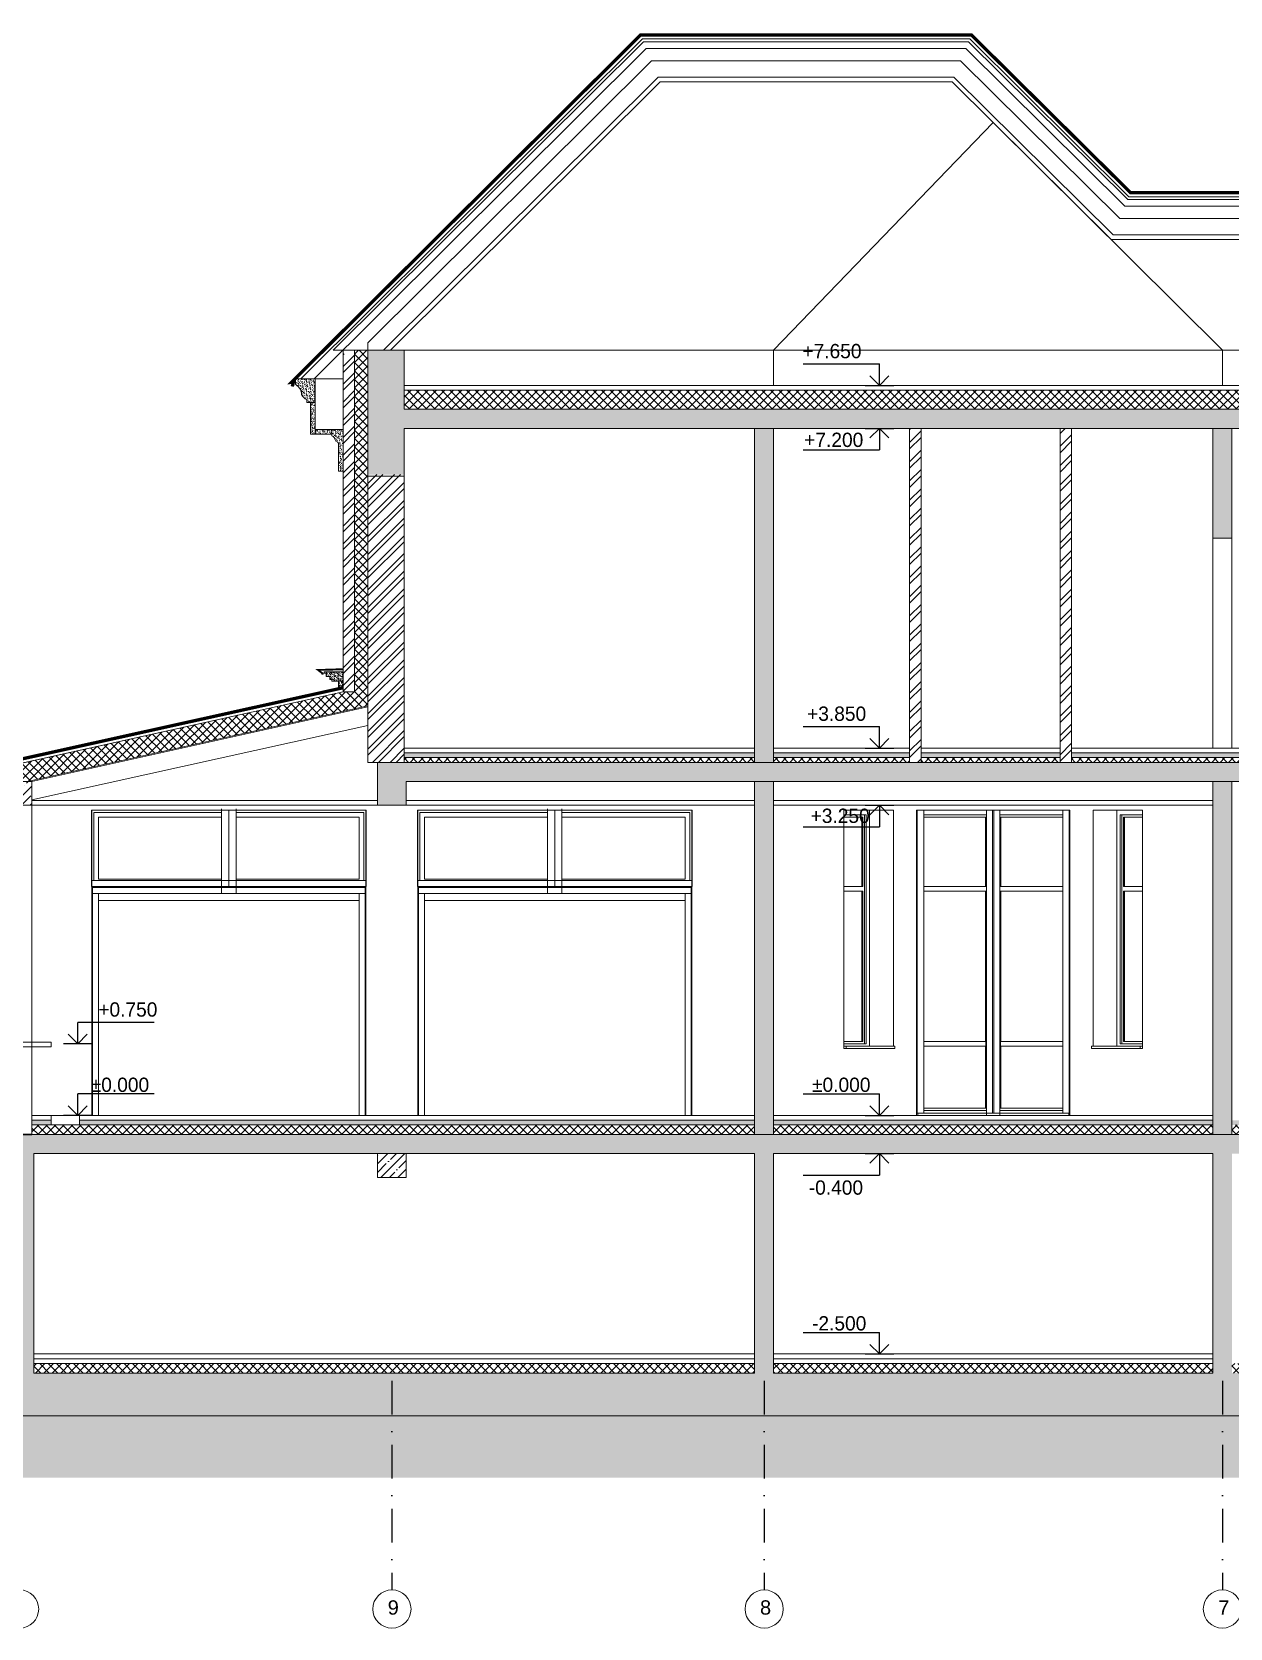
# Model space of a CAD drawing. Header units: millimetres. Extents: x 1177761 to 1329492, y 746793 to 827002.
# Drawn here: x 1285810 to 1298361, y 753127 to 769855 of the extents above; entities that cross this region are included whole.
import ezdxf

# ---------------------------------------------------------------- set-up
doc = ezdxf.new("R2010")
doc.units = ezdxf.units.MM
doc.linetypes.add('HIDDEN', pattern=[9.525, 6.35, -3.175])
doc.linetypes.add('Tengelyvonal', pattern=[670.278, 352.778, -176.389, 0, -141.111])
for name, color, linetype in [('axis', 40, 'Continuous'), ('mark', 4, 'Continuous'), ('text', 7, 'Continuous')]:
    doc.layers.add(name, color=color, linetype=linetype)
doc.layers.add('wall', color=5, linetype='Continuous', lineweight=30)
doc.styles.add('GENERATED_STYLE_1', font='')
doc.styles.add('PStudio', font='pstudio.shx')
doc.styles.get('GENERATED_STYLE_1').set_extended_font_data('Arial Кириллический')
pattern_1 = [(45, (-514109.56, 1378656.587), (-44.1941738, 44.1941738), []), (135, (-514109.56, 1378656.587), (-44.1941738, -44.1941738), [])]
pattern_2 = [(45, (-509931.05, 1337656.59), (-88.388348, 88.388348), []), (45, (-509842.66, 1337656.59), (-88.388348, 88.388348), [156.25, -31.25, 0, -31.25])]
pattern_3 = [(45, (32828.37, 1378656.59), (-89.802561, 89.802561), []), (45, (32918.18, 1378656.59), (-89.802561, 89.802561), [158.75, -31.75, 0, -31.75])]
pattern_4 = [(45, (-509931.05, 1337656.59), (-92.807765, 92.807765), []), (45, (-509869.18, 1337656.59), (-92.807765, 92.807765), [])]
pattern_5 = [(172.5, (-514109.56, 1378656.587), (-19.76890684, -21.10519776), [0, -22.8, 0, -25.5, 0, -24.375]), (142.5, (-514109.56, 1378656.587), (-48.70469595, -11.1620627), [0, -12.3, 0, -20.55, 0, -7.875]), (102.5, (-514096.514, 1378643.54), (-33.09048575, 32.9704391), [0, -7.5, 0, -27, 0, -35.25]), (92.5, (-514096.514, 1378643.54), (-41.1939428, 22.57563245), [0, -3.75, 0, -17.7, 0, -20.25])]

# ---------------------------------------------------------------- blocks, each defined once
blk = doc.blocks.new('H LEVEL4')
at = {"color": 0, "linetype": 'ByBlock'}
for p, q in [((16, 4.5), (0, 4.5)), ((0, 0), (0, 4.5)), ((3, 0), (-3, 0)), ((-2, 2), (0, 0)), ((0, 0), (2, 2))]:
    blk.add_line(p, q, dxfattribs=at)
at = {"color": 0, "linetype": 'ByBlock', "style": 'PStudio'}
blk.add_attdef('OTM', (3.4, 5.7), '', height=2, dxfattribs=at)
blk = doc.blocks.new('H LEVEL3')
at = {"color": 0, "linetype": 'ByBlock'}
for p, q in [((-16, 4.5), (0, 4.5)), ((0, 0), (0, 4.5)), ((-3, 0), (3, 0)), ((0, 0), (-2, 2)), ((2, 2), (0, 0))]:
    blk.add_line(p, q, dxfattribs=at)
at = {"color": 0, "linetype": 'ByBlock', "style": 'PStudio'}
blk.add_attdef('OTM', (-12.9, 5.7), '', height=2, dxfattribs=at)
blk = doc.blocks.new('H LEVEL2')
at = {"color": 0, "linetype": 'ByBlock'}
for p, q in [((3, 0), (-3, 0)), ((-2, -2), (0, 0)), ((0, 0), (2, -2)), ((0, 0), (0, -4.5)), ((16, -4.5), (0, -4.5))]:
    blk.add_line(p, q, dxfattribs=at)
at = {"color": 0, "linetype": 'ByBlock', "style": 'PStudio'}
blk.add_attdef('OTM', (3.4, -3.7), '', height=2, dxfattribs=at)

msp = doc.modelspace()

# ---------------------------------------------------------------- hatches: boundary and pattern name
at = {"layer": 'wall', "lineweight": 20, "ltscale": 100}
h = msp.add_hatch(dxfattribs=at)
h.set_pattern_fill('ANSI37', color=250, scale=500, style=0)
h.set_pattern_definition(pattern_1)
h.paths.add_polyline_path([(1289330, 762791), (1289330, 766520), (1289190, 766520), (1289190, 762938), (1289070, 762938), (1285290, 762100), (1285290, 762000), (1285430, 762000), (1285810, 762000), (1285810, 762011)])
h = msp.add_hatch(dxfattribs=at)
h.set_pattern_fill('ANSI37', color=250, scale=500, style=0)
h.set_pattern_definition(pattern_1)
h.paths.add_polyline_path([(1289330, 762791), (1289330, 766520), (1289190, 766520), (1289190, 762938), (1289070, 762938), (1285290, 762100), (1285290, 762000), (1285430, 762000), (1285810, 762000), (1285810, 762011)])
h = msp.add_hatch(dxfattribs=at)
h.set_pattern_fill('ANSI32', color=250, scale=350, style=0)
h.set_pattern_definition(pattern_4)
h.paths.add_polyline_path([(1289330, 765215), (1289710, 765215), (1289710, 762200), (1289330, 762200)])
h.paths.add_polyline_path([(1289070, 762938), (1289070, 766481), (1289190, 766481), (1289190, 762938)], flags=17)
h.paths.add_polyline_path([(1289070, 762938), (1289070, 766481), (1289190, 766481), (1289190, 762938)], flags=17)
h = msp.add_hatch(dxfattribs=at)
h.set_pattern_fill('ANSI32', color=250, scale=350, style=0)
h.set_pattern_definition(pattern_4)
h.paths.add_polyline_path([(1289070, 762938), (1289070, 766481), (1289190, 766481), (1289190, 762938)])
at = {"layer": 'wall', "lineweight": 20, "ltscale": 50}
h = msp.add_hatch(dxfattribs=at)
h.set_pattern_fill('ANSI35', color=250, scale=500, style=0)
h.set_pattern_definition(pattern_2)
h.paths.add_polyline_path([(1319530, 765900), (1289710, 765900), (1319530, 765900), (1319530, 766355), (1319910, 766355), (1319910, 765900), (1319910, 765215), (1319530, 765215), (1319530, 765700), (1289710, 765700), (1289710, 765215), (1289330, 765215), (1289330, 765900), (1289330, 766520), (1289710, 766520), (1289710, 765900)])
h = msp.add_hatch(dxfattribs=at)
h.set_pattern_fill('AR-SAND', color=250, scale=15, angle=135, style=0)
h.set_pattern_definition(pattern_5)
h.paths.add_polyline_path([(1288777, 766220), (1288570, 766220), (1288570, 766162, -0.106304), (1288622, 766107, -0.035959), (1288635, 766056, 0.182448), (1288689, 766001), (1288689, 765970), (1288727, 765970), (1288777, 765970)])
h.paths.add_polyline_path([(1288777, 765970), (1288727, 765970), (1288727, 765640), (1288777, 765640), (1288777, 765690)])
h.paths.add_polyline_path([(1288950, 765690), (1288777, 765690), (1288777, 765640), (1288950, 765640)])
h.paths.add_polyline_path([(1289070, 765690), (1288950, 765690), (1288950, 765640), (1288950, 765623, -0.254337), (1288978, 765600, -0.000014), (1288982, 765587, 0.235272), (1288995, 765576), (1288995, 765567, -0.412884), (1289013, 765550), (1289020, 765550), (1289020, 765473), (1289070, 765473)])
h.paths.add_polyline_path([(1289070, 765473), (1289020, 765473), (1289020, 765448), (1289070, 765448)])
h.paths.add_polyline_path([(1289070, 765448), (1289020, 765448), (1289020, 765250), (1289070, 765250)])
at = {"layer": 'wall', "lineweight": 20, "ltscale": 100}
h = msp.add_hatch(dxfattribs=at)
h.set_pattern_fill('ANSI37', color=250, scale=500, style=0)
h.set_pattern_definition(pattern_1)
h.paths.add_polyline_path([(1289710, 766100), (1319530, 766100), (1319530, 765900), (1289710, 765900)])
at = {"layer": 'wall', "lineweight": 20, "ltscale": 50}
h = msp.add_hatch(dxfattribs=at)
h.set_pattern_fill('ANSI35', color=250, scale=500, style=0)
h.set_pattern_definition(pattern_2)
h.paths.add_polyline_path([(1310781, 765700), (1310981, 765700), (1310981, 762200), (1310781, 762200)])
h.paths.add_polyline_path([(1310781, 762000), (1310981, 762000), (1310981, 761100), (1310781, 761100)])
h.paths.add_polyline_path([(1305981, 762000), (1306181, 762000), (1306181, 761100), (1305981, 761100)])
h.paths.add_polyline_path([(1298180, 765700), (1298380, 765700), (1298380, 764550), (1298180, 764550)])
h.paths.add_polyline_path([(1298180, 758300), (1298380, 758300), (1298380, 762000), (1298180, 762000)])
h.paths.add_polyline_path([(1293380, 765700), (1293580, 765700), (1293580, 762200), (1293380, 762200)])
h.paths.add_polyline_path([(1293380, 762000), (1293580, 762000), (1293580, 758300), (1293380, 758300)])
at = {"layer": 'wall', "lineweight": 20, "ltscale": 100}
h = msp.add_hatch(dxfattribs=at)
h.set_pattern_fill('ANSI32', color=250, scale=15, style=0)
h.set_pattern_definition([(45, (32828.37, 1378656.59), (-101.027881, 101.027881), []), (45, (32895.73, 1378656.59), (-101.027881, 101.027881), [])])
h.paths.add_polyline_path([(1295004, 765700), (1295124, 765700), (1295124, 762200), (1295004, 762200)])
h.paths.add_polyline_path([(1296580, 762200), (1296700, 762200), (1296700, 765700), (1296580, 765700)])
h.paths.add_polyline_path([(1303620, 765700), (1303740, 765700), (1303740, 762200), (1303620, 762200)])
h.paths.add_polyline_path([(1308396, 765700), (1308516, 765700), (1308516, 762200), (1308396, 762200)])
h.paths.add_polyline_path([(1313456, 762200), (1313336, 762200), (1313336, 765700), (1313456, 765700)])
at = {"layer": 'wall', "lineweight": 20, "ltscale": 50}
h = msp.add_hatch(dxfattribs=at)
h.set_pattern_fill('AR-SAND', color=250, scale=15, angle=135, style=0)
h.set_pattern_definition(pattern_5)
h.paths.add_polyline_path([(1289070, 763150), (1288872, 763150), (1288872, 763133), (1288892, 763133), (1288892, 763100), (1288932, 763100), (1288932, 763067), (1288952, 763067), (1288952, 763050), (1289070, 763050)])
h.paths.add_polyline_path([(1289070, 763050), (1289020, 763050), (1289020, 762978), (1289070, 762989)])
at = {"layer": 'wall', "lineweight": 20}
h = msp.add_hatch(dxfattribs=at)
h.set_pattern_fill('AR-CONC', color=250, scale=20, style=0)
h.set_pattern_definition([(50, (781736.57, 209871.36), (143.452037, -12.550427), [15, -165]), (355, (781736.57, 209871.36), (-27.750267, 150.438427), [12, -132]), (100.4514, (781748.53, 209870.31), (115.701876, 137.887908), [12.748038, -140.228422]), (46.1842, (781736.57, 209911.36), (213.44821, -33.103803), [22.5, -247.5]), (96.6356, (781754.36, 209908.6), (186.93254, 194.823574), [19.12206, -210.3426]), (351.1842, (781736.57, 209911.36), (186.93239, 194.82372), [18, -198]), (21, (781756.57, 209901.36), (119.38141, -80.523778), [15, -165]), (326, (781756.57, 209901.36), (48.663066, 145.03001), [12, -132]), (71.4514, (781766.52, 209894.65), (168.044526, 64.5061), [12.748038, -140.228422]), (37.5, (781736.574, 209871.357), (2.431971, 66.5787708), [0, -130.4, 0, -134, 0, -132.5]), (7.5, (781736.574, 209871.36), (52.6139075, 78.8823424), [0, -76.4, 0, -127.4, 0, -50.5]), (327.5, (781691.974, 209871.357), (106.7644872, -4.5109743), [0, -50, 0, -156, 0, -207]), (317.5, (781671.97, 209871.36), (116.637234, 20.020996), [0, -65, 0, -103.6, 0, -147])])
h.paths.add_polyline_path([(1316626, 762300), (1319530, 762300), (1319530, 762250), (1316626, 762250)])
h.paths.add_polyline_path([(1315206, 762300), (1316506, 762300), (1316506, 762250), (1315206, 762250)])
h.paths.add_polyline_path([(1313456, 762300), (1314956, 762300), (1314956, 762250), (1313456, 762250)])
h.paths.add_polyline_path([(1310981, 762300), (1313336, 762300), (1313336, 762250), (1310981, 762250)])
h.paths.add_polyline_path([(1308516, 762300), (1310781, 762300), (1310781, 762250), (1308516, 762250)])
h.paths.add_polyline_path([(1303740, 762300), (1308396, 762300), (1308396, 762250), (1303740, 762250)])
h.paths.add_polyline_path([(1296700, 762300), (1303620, 762300), (1303620, 762250), (1296700, 762250)])
h.paths.add_polyline_path([(1295124, 762300), (1296580, 762300), (1296580, 762250), (1295124, 762250)])
h.paths.add_polyline_path([(1293580, 762300), (1295004, 762300), (1295004, 762250), (1293580, 762250)])
h.paths.add_polyline_path([(1289710, 762300), (1293380, 762300), (1293380, 762250), (1289710, 762250)])
at = {"layer": 'wall', "lineweight": 20, "ltscale": 50}
h = msp.add_hatch(dxfattribs=at)
h.set_pattern_fill('ANSI35', color=250, scale=500, style=0)
h.set_pattern_definition(pattern_2)
h.paths.add_polyline_path([(1319910, 762200), (1319910, 762000), (1319530, 762000), (1319530, 761750), (1319151, 761750), (1319151, 762000), (1289730, 762000), (1289730, 761750), (1289430, 761750), (1289430, 762200)])
h = msp.add_hatch(dxfattribs=at)
h.set_pattern_fill('ANSI35', color=250, scale=500, style=0)
h.set_pattern_definition(pattern_2)
h.paths.add_polyline_path([(1319910, 762200), (1319910, 762000), (1319530, 762000), (1319530, 761750), (1319151, 761750), (1319151, 762000), (1289730, 762000), (1289730, 761750), (1289430, 761750), (1289430, 762200)])
at = {"layer": 'wall', "lineweight": 20, "ltscale": 100}
h = msp.add_hatch(dxfattribs=at)
h.set_pattern_fill('ANSI37', color=250, scale=500, style=0)
h.set_pattern_definition(pattern_1)
h.paths.add_polyline_path([(1316626, 762250), (1319530, 762250), (1319530, 762200), (1316626, 762200)])
h.paths.add_polyline_path([(1315206, 762250), (1316506, 762250), (1316506, 762200), (1315206, 762200)])
h.paths.add_polyline_path([(1313456, 762250), (1314956, 762250), (1314956, 762200), (1313456, 762200)])
h.paths.add_polyline_path([(1310981, 762250), (1313336, 762250), (1313336, 762200), (1310981, 762200)])
h.paths.add_polyline_path([(1308516, 762250), (1310781, 762250), (1310781, 762200), (1308516, 762200)])
h.paths.add_polyline_path([(1303740, 762250), (1308396, 762250), (1308396, 762200), (1303740, 762200)])
h.paths.add_polyline_path([(1296700, 762250), (1303620, 762250), (1303620, 762200), (1296700, 762200)])
h.paths.add_polyline_path([(1295124, 762250), (1296580, 762250), (1296580, 762200), (1295124, 762200)])
h.paths.add_polyline_path([(1293580, 762250), (1295004, 762250), (1295004, 762200), (1293580, 762200)])
h.paths.add_polyline_path([(1289710, 762250), (1293380, 762250), (1293380, 762200), (1289710, 762200)])
at = {"layer": 'wall', "lineweight": 20, "ltscale": 50}
h = msp.add_hatch(dxfattribs=at)
h.set_pattern_fill('ANSI35', color=250, scale=20, style=0)
h.set_pattern_definition(pattern_3)
h.paths.add_polyline_path([(1285430, 761750), (1285810, 761750), (1285810, 762000), (1285430, 762000)])
h = msp.add_hatch(dxfattribs=at)
h.set_pattern_fill('ANSI35', color=250, scale=20, style=0)
h.set_pattern_definition(pattern_3)
h.paths.add_polyline_path([(1285430, 761750), (1285810, 761750), (1285810, 762000), (1285430, 762000)])
at = {"layer": 'wall', "lineweight": 20}
h = msp.add_hatch(dxfattribs=at)
h.set_pattern_fill('AR-CONC', color=250, scale=10, style=0)
h.set_pattern_definition([(50, (781736.574, 209821.357), (71.7260183, -6.2752135), [7.5, -82.5]), (355, (781736.574, 209821.36), (-13.8751334, 75.2192134), [6, -66]), (100.4514, (781742.55, 209820.834), (57.850938, 68.943954), [6.374019, -70.114211]), (46.1842, (781736.57, 209841.36), (106.724105, -16.551901), [11.25, -123.75]), (96.6356, (781745.47, 209839.98), (93.46627, 97.411787), [9.561029, -105.1713]), (351.1842, (781736.57, 209841.36), (93.466195, 97.41186), [9, -99]), (21, (781746.574, 209836.357), (59.690705, -40.261889), [7.5, -82.5]), (326, (781746.574, 209836.36), (24.331533, 72.5150045), [6, -66]), (71.4514, (781751.55, 209833), (84.022263, 32.2530497), [6.374019, -70.114211]), (37.5, (781736.574, 209821.357), (1.2159855, 33.2893854), [0, -65.2, 0, -67, 0, -66.25]), (7.5, (781736.574, 209821.357), (26.3069537, 39.4411712), [0, -38.2, 0, -63.7, 0, -25.25]), (327.5, (781714.274, 209821.357), (53.3822436, -2.2554872), [0, -25, 0, -78, 0, -103.5]), (317.5, (781704.274, 209821.357), (58.318617, 10.0104982), [0, -32.5, 0, -51.8, 0, -73.5])])
h.paths.add_polyline_path([(1293380, 758450), (1286310, 758450), (1286310, 758400), (1293380, 758400)])
h.paths.add_polyline_path([(1298180, 758450), (1293580, 758450), (1293580, 758400), (1298180, 758400)])
h.paths.add_polyline_path([(1318651, 758450), (1298380, 758450), (1298380, 758400), (1318651, 758400)])
h.paths.add_polyline_path([(1319151, 758435), (1318951, 758435), (1318951, 758400), (1319151, 758400)])
h.paths.add_polyline_path([(1286010, 758450), (1285810, 758450), (1285810, 758400), (1286010, 758400)])
at = {"layer": 'wall', "lineweight": 20, "ltscale": 50}
h = msp.add_hatch(dxfattribs=at)
h.set_pattern_fill('ANSI35', color=250, scale=500, style=0)
h.set_pattern_definition([(45, (-514109.56, 1378656.59), (-88.388348, 88.388348), []), (45, (-514021.17, 1378656.59), (-88.388348, 88.388348), [156.25, -31.25, 0, -31.25])])
h.paths.add_polyline_path([(1310981, 758100), (1319131, 758100), (1319131, 755800), (1310981, 755800)], flags=17)
h.paths.add_polyline_path([(1306181, 755800), (1310781, 755800), (1310781, 758100), (1306181, 758100)], flags=16)
h.paths.add_polyline_path([(1298380, 758100), (1305981, 758100), (1305981, 755800), (1298380, 755800)], flags=17)
h.paths.add_polyline_path([(1293580, 755800), (1298180, 755800), (1298180, 758100), (1293580, 758100)], flags=16)
h.paths.add_polyline_path([(1285830, 758100), (1293380, 758100), (1293380, 755800), (1285830, 755800)], flags=17)
h.paths.add_polyline_path([(1285430, 758300), (1285430, 758100), (1285530, 758100), (1285530, 755800), (1285290, 755800), (1285290, 755350), (1319671, 755350), (1319671, 755800), (1319431, 755800), (1319431, 758100), (1319531, 758100), (1319531, 758300)])
at = {"layer": 'wall', "lineweight": 20, "ltscale": 100}
h = msp.add_hatch(dxfattribs=at)
h.set_pattern_fill('ANSI37', color=250, scale=500, style=0)
h.set_pattern_definition(pattern_1)
h.paths.add_polyline_path([(1298380, 758400), (1319151, 758400), (1319151, 758300), (1298380, 758300)])
h.paths.add_polyline_path([(1298180, 758400), (1293580, 758400), (1293580, 758300), (1298180, 758300)])
h.paths.add_polyline_path([(1293380, 758400), (1286310, 758400), (1286010, 758400), (1285810, 758400), (1285810, 758300), (1293380, 758300)])
at = {"layer": 'wall', "lineweight": 20, "ltscale": 50}
h = msp.add_hatch(dxfattribs=at)
h.set_pattern_fill('ANSI35', color=250, scale=500, style=0)
h.set_pattern_definition([(45, (-535431.96, 1333756.59), (-88.388348, 88.388348), []), (45, (-535343.57, 1333756.59), (-88.388348, 88.388348), [156.25, -31.25, 0, -31.25])])
h.paths.add_polyline_path([(1289430, 758100), (1289430, 757850), (1289730, 757850), (1289730, 758100)])
at = {"layer": 'wall', "lineweight": 20}
h = msp.add_hatch(dxfattribs=at)
h.set_pattern_fill('ANSI38', color=250, scale=500, style=0)
h.set_pattern_definition([(45, (-514109.56, 1378656.587), (-44.1941738, 44.1941738), []), (135, (-514109.56, 1378656.587), (-132.5825215, 44.1941738), [156.25, -93.75])])
h.paths.add_polyline_path([(1323401, 757872), (1321320, 757872), (1321320, 757690), (1323401, 757690)])
h.paths.add_polyline_path([(1321320, 757872), (1320781, 757872), (1320781, 757808), (1320508, 757808, -0.035127), (1320410, 757690), (1321320, 757690)])
h.paths.add_polyline_path([(1320148, 757690), (1320410, 757690, 0.035127), (1320508, 757808), (1319671, 757808), (1319671, 757357, 0.114524), (1320147, 757490)])
h.paths.add_polyline_path([(1320147, 757490, -0.114524), (1319671, 757357), (1319671, 754704), (1320142, 754704)])
h.paths.add_polyline_path([(1319671, 755350), (1319281, 755350), (1319281, 754704), (1319671, 754704)])
h.paths.add_polyline_path([(1319281, 755350), (1315081, 755350), (1315081, 754704), (1319281, 754704)])
h.paths.add_polyline_path([(1315081, 755350), (1285290, 755350), (1284735, 755350), (1284735, 754704), (1315081, 754704)])
at = {"layer": 'wall', "lineweight": 20, "ltscale": 100}
h = msp.add_hatch(dxfattribs=at)
h.set_pattern_fill('ANSI37', color=250, scale=500, style=0)
h.set_pattern_definition(pattern_1)
h.paths.add_polyline_path([(1319131, 755900), (1310981, 755900), (1310981, 755800), (1319131, 755800)])
h.paths.add_polyline_path([(1310781, 755900), (1306181, 755900), (1306181, 755800), (1310781, 755800)])
h.paths.add_polyline_path([(1305981, 755900), (1298380, 755900), (1298380, 755800), (1305981, 755800)])
h.paths.add_polyline_path([(1293380, 755900), (1285830, 755900), (1285830, 755800), (1293380, 755800)])
h.paths.add_polyline_path([(1298180, 755900), (1293580, 755900), (1293580, 755800), (1298180, 755800)])

# ---------------------------------------------------------------- linework, layer by layer
at = {"layer": 'axis', "linetype": 'Tengelyvonal'}
for p, q in [((1289581, 755717), (1289581, 753527)), ((1289581, 755717), (1289581, 753527)), ((1293481, 755717), (1293481, 753527)), ((1293481, 755717), (1293481, 753527)), ((1298281, 755717), (1298281, 753527)), ((1298281, 755717), (1298281, 753527))]:
    msp.add_line(p, q, dxfattribs=at)
at = {"layer": 'axis', "color": 3, "linetype": 'Continuous', "lineweight": 15}
for centre in [(1285681, 753327), (1285681, 753327), (1289581, 753327), (1289581, 753327), (1293481, 753327), (1293481, 753327), (1298281, 753327), (1298281, 753327)]:
    msp.add_circle(centre, 200, dxfattribs=at)
at = {"layer": 'wall', "color": 250, "lineweight": 20, "ltscale": 50}
for p, q in [((1293580, 766520), (1293580, 766150)), ((1298283, 766520), (1298283, 766150)), ((1289070, 762938), (1284595, 761946)), ((1289070, 762938), (1284595, 761946)), ((1285810, 761800), (1289430, 761800)), ((1285810, 761800), (1289430, 761800)), ((1289730, 761800), (1293380, 761800)), ((1289730, 761800), (1293380, 761800)), ((1285810, 761750), (1293380, 761750)), ((1285810, 761750), (1293380, 761750)), ((1286433, 760900), (1286433, 761700)), ((1286433, 761700), (1287873, 761700)), ((1287797, 761675), (1286458, 761675)), ((1286458, 761675), (1286458, 760962)), ((1286508, 760975), (1286508, 761625)), ((1286508, 761625), (1287797, 761625)), ((1287797, 761713), (1287797, 760825)), ((1287872, 760900), (1287872, 761700)), ((1287873, 761700), (1289313, 761700)), ((1287873, 761700), (1287873, 760900)), ((1287948, 760825), (1287948, 761713)), ((1289288, 761675), (1287948, 761675)), ((1287948, 761625), (1289238, 761625)), ((1289238, 761625), (1289238, 760975)), ((1289288, 760962), (1289288, 761675)), ((1289313, 761700), (1289313, 760900)), ((1289848, 760900), (1289848, 761700)), ((1289848, 761700), (1291287, 761700)), ((1291211, 761675), (1289873, 761675)), ((1289873, 761675), (1289873, 760962)), ((1289923, 760975), (1289923, 761625)), ((1289923, 761625), (1291211, 761625)), ((1291211, 761713), (1291211, 760825)), ((1291286, 760900), (1291286, 761700)), ((1291287, 761700), (1292727, 761700)), ((1291287, 761700), (1291287, 760900)), ((1291362, 760825), (1291362, 761713)), ((1292702, 761675), (1291362, 761675)), ((1291362, 761625), (1292652, 761625)), ((1292652, 761625), (1292652, 760975)), ((1292702, 760962), (1292702, 761675)), ((1292727, 761700), (1292727, 760900)), ((1294337, 761700), (1294316, 761700)), ((1294316, 759200), (1294316, 761700)), ((1294316, 761650), (1294549, 761650)), ((1294514, 761625), (1294316, 761625)), ((1294416, 761700), (1294337, 761700)), ((1294503, 761700), (1294416, 761700)), ((1294596, 761700), (1294503, 761700)), ((1294503, 761625), (1294503, 760900)), ((1294514, 760900), (1294514, 761625)), ((1294531, 759250), (1294531, 761650)), ((1294549, 761650), (1294549, 759250)), ((1294584, 759225), (1294584, 761700)), ((1294696, 761700), (1294596, 761700)), ((1294802, 761700), (1294696, 761700)), ((1294802, 761700), (1294834, 761700)), ((1294834, 761700), (1294834, 759225)), ((1295076, 758525), (1295076, 761700)), ((1295084, 761700), (1295076, 761700)), ((1295084, 761700), (1295156, 761700)), ((1295084, 758525), (1295084, 761700)), ((1295156, 761700), (1295152, 761700)), ((1295152, 761700), (1295152, 758525)), ((1295152, 761650), (1295810, 761650)), ((1295801, 761625), (1295152, 761625)), ((1295279, 761700), (1295156, 761700)), ((1295156, 761700), (1295279, 761700)), ((1295404, 761700), (1295279, 761700)), ((1295279, 761700), (1295404, 761700)), ((1295555, 761700), (1295404, 761700)), ((1295404, 761700), (1295555, 761700)), ((1295684, 761700), (1295555, 761700)), ((1295555, 761700), (1295684, 761700)), ((1295814, 761700), (1295684, 761700)), ((1295684, 761700), (1295811, 761700)), ((1295798, 761625), (1295798, 760900)), ((1295801, 760900), (1295801, 761625)), ((1295810, 758525), (1295810, 761700)), ((1295811, 761700), (1295814, 761700)), ((1295811, 758525), (1295811, 761700)), ((1295874, 761700), (1295814, 761700)), ((1295814, 761700), (1295945, 761700)), ((1295874, 758525), (1295874, 761700)), ((1295874, 761700), (1295875, 761700)), ((1295945, 761700), (1295885, 761700)), ((1295885, 761700), (1295885, 758525)), ((1296076, 761700), (1295945, 761700)), ((1295945, 761700), (1296076, 761700)), ((1295945, 761696), (1295945, 761696)), ((1295949, 761700), (1295949, 758525)), ((1295949, 761700), (1295949, 758525)), ((1295949, 761650), (1296608, 761650)), ((1296608, 761625), (1295958, 761625)), ((1295958, 761625), (1295958, 760900)), ((1295961, 760900), (1295961, 761625)), ((1296205, 761700), (1296076, 761700)), ((1296076, 761700), (1296205, 761700)), ((1296355, 761700), (1296205, 761700)), ((1296205, 761700), (1296355, 761700)), ((1296481, 761700), (1296355, 761700)), ((1296355, 761700), (1296481, 761700)), ((1296603, 761700), (1296481, 761700)), ((1296481, 761700), (1296603, 761700)), ((1296608, 761700), (1296603, 761700)), ((1296603, 761700), (1296675, 761700)), ((1296608, 758525), (1296608, 761700)), ((1296675, 761700), (1296675, 758525)), ((1296675, 761700), (1296683, 761700)), ((1296683, 761700), (1296683, 758525)), ((1296926, 759225), (1296926, 761700)), ((1296926, 761700), (1296958, 761700)), ((1296958, 761700), (1297064, 761700)), ((1297064, 761700), (1297163, 761700)), ((1297163, 761700), (1297257, 761700)), ((1297175, 761700), (1297175, 759225)), ((1297210, 761650), (1297443, 761650)), ((1297210, 759250), (1297210, 761650)), ((1297228, 759250), (1297228, 761650)), ((1297443, 761625), (1297246, 761625)), ((1297246, 761625), (1297246, 760900)), ((1297256, 760900), (1297256, 761625)), ((1297257, 761700), (1297343, 761700)), ((1297343, 761700), (1297422, 761700)), ((1297422, 761700), (1297443, 761700)), ((1297443, 761700), (1297443, 759200)), ((1289313, 760962), (1286433, 760962)), ((1287797, 760975), (1286508, 760975)), ((1289238, 760975), (1287948, 760975)), ((1292727, 760962), (1289848, 760962)), ((1291211, 760975), (1289923, 760975)), ((1292652, 760975), (1291362, 760975)), ((1287873, 760900), (1286433, 760900)), ((1286438, 760825), (1287948, 760825)), ((1286445, 758500), (1286445, 760887)), ((1286445, 760887), (1289300, 760887)), ((1286507, 758500), (1286507, 760825)), ((1289313, 760900), (1287873, 760900)), ((1287948, 760825), (1289308, 760825)), ((1289238, 760825), (1289238, 758500)), ((1289300, 760887), (1289300, 758500)), ((1291287, 760900), (1289848, 760900)), ((1289852, 760825), (1291362, 760825)), ((1289860, 758500), (1289860, 760887)), ((1289860, 760887), (1292715, 760887)), ((1289922, 758500), (1289922, 760825)), ((1292727, 760900), (1291287, 760900)), ((1291362, 760825), (1292722, 760825)), ((1292653, 760825), (1292653, 758500)), ((1292715, 760887), (1292715, 758500)), ((1294316, 760900), (1294514, 760900)), ((1294514, 760850), (1294316, 760850)), ((1294503, 760850), (1294503, 759275)), ((1294514, 759275), (1294514, 760850)), ((1295152, 760900), (1295801, 760900)), ((1295801, 760850), (1295152, 760850)), ((1295798, 760850), (1295798, 759275)), ((1295801, 758575), (1295801, 760850)), ((1295958, 760900), (1296608, 760900)), ((1296608, 760850), (1295958, 760850)), ((1295958, 760850), (1295958, 758575)), ((1295961, 759275), (1295961, 760850)), ((1297246, 760900), (1297443, 760900)), ((1297443, 760850), (1297246, 760850)), ((1297246, 760850), (1297246, 759275)), ((1297256, 759275), (1297256, 760850)), ((1286507, 760753), (1289238, 760753)), ((1289922, 760753), (1292653, 760753)), ((1294316, 759275), (1294514, 759275)), ((1295152, 759275), (1295801, 759275)), ((1296608, 759275), (1295958, 759275)), ((1297246, 759275), (1297443, 759275)), ((1294549, 759250), (1294316, 759250)), ((1294316, 759225), (1294341, 759225)), ((1294316, 759200), (1294341, 759200)), ((1294341, 759225), (1294362, 759225)), ((1294341, 759200), (1294341, 759225)), ((1294341, 759200), (1294362, 759200)), ((1294362, 759225), (1294440, 759225)), ((1294362, 759200), (1294440, 759200)), ((1294440, 759225), (1294525, 759225)), ((1294440, 759200), (1294525, 759200)), ((1294525, 759225), (1294617, 759225)), ((1294525, 759200), (1294617, 759200)), ((1294617, 759225), (1294715, 759225)), ((1294617, 759200), (1294715, 759200)), ((1294715, 759225), (1294819, 759225)), ((1294715, 759200), (1294819, 759200)), ((1294819, 759225), (1294850, 759225)), ((1294819, 759200), (1294850, 759200)), ((1294850, 759200), (1294850, 759225)), ((1295152, 759225), (1295801, 759225)), ((1295798, 759225), (1295798, 758575)), ((1296608, 759225), (1295958, 759225)), ((1295961, 758575), (1295961, 759225)), ((1296909, 759225), (1296941, 759225)), ((1296909, 759200), (1296909, 759225)), ((1296909, 759200), (1296941, 759200)), ((1296941, 759225), (1297045, 759225)), ((1296941, 759200), (1297045, 759200)), ((1297045, 759225), (1297143, 759225)), ((1297045, 759200), (1297143, 759200)), ((1297143, 759225), (1297235, 759225)), ((1297143, 759200), (1297235, 759200)), ((1297443, 759250), (1297210, 759250)), ((1297235, 759225), (1297320, 759225)), ((1297235, 759200), (1297320, 759200)), ((1297320, 759225), (1297398, 759225)), ((1297320, 759200), (1297398, 759200)), ((1297398, 759225), (1297418, 759225)), ((1297398, 759200), (1297418, 759200)), ((1297418, 759225), (1297443, 759225)), ((1297418, 759200), (1297418, 759225)), ((1297418, 759200), (1297443, 759200)), ((1295076, 758500), (1295076, 758525)), ((1295084, 758525), (1295076, 758525)), ((1295084, 758525), (1295089, 758525)), ((1295089, 758525), (1295160, 758525)), ((1295089, 758500), (1295089, 758525)), ((1295152, 758575), (1295801, 758575)), ((1295810, 758550), (1295152, 758550)), ((1295160, 758525), (1295282, 758525)), ((1295282, 758525), (1295407, 758525)), ((1295407, 758525), (1295557, 758525)), ((1295557, 758525), (1295685, 758525)), ((1295685, 758525), (1295811, 758525)), ((1295811, 758525), (1295815, 758525)), ((1295811, 758500), (1295811, 758525)), ((1295815, 758525), (1295945, 758525)), ((1295945, 758525), (1296074, 758525)), ((1295948, 758500), (1295948, 758525)), ((1296608, 758550), (1295949, 758550)), ((1295958, 758575), (1296608, 758575)), ((1296074, 758525), (1296203, 758525)), ((1296203, 758525), (1296353, 758525)), ((1296353, 758525), (1296477, 758525)), ((1296477, 758525), (1296599, 758525)), ((1296599, 758525), (1296671, 758525)), ((1296671, 758525), (1296675, 758525)), ((1296671, 758500), (1296671, 758525)), ((1296683, 758525), (1296675, 758525)), ((1296683, 758500), (1296683, 758525))]:
    msp.add_line(p, q, dxfattribs=at)
at = {"layer": 'wall', "color": 250, "lineweight": 20, "ltscale": 50, "const_width": 20}
for points in [[(1320306, 766155), (1320306, 766190), (1320338, 766188), (1320298, 766228), (1318316, 768152), (1314128, 768152), (1312477, 769832), (1308706, 769832), (1307039, 768178), (1305376, 768178), (1304131, 769838), (1302886, 768178), (1301477, 768178), (1300232, 769838), (1298988, 768178), (1297322, 768178), (1295654, 769831), (1292184, 769831), (1288508, 766173), (1288540, 766177), (1288530, 766141)], [(1320306, 766155), (1320306, 766190), (1320338, 766188), (1320298, 766228), (1318316, 768152), (1314128, 768152), (1312477, 769832), (1308706, 769832), (1307039, 768178), (1305376, 768178), (1304131, 769838), (1302886, 768178), (1301477, 768178), (1300232, 769838), (1298988, 768178), (1297322, 768178), (1295654, 769831), (1292184, 769831), (1288508, 766173), (1288540, 766177), (1288530, 766141)], [(1289070, 763176), (1288882, 763170), (1288805, 763170), (1288855, 763131), (1288852, 763119)], [(1289070, 763176), (1288882, 763170), (1288805, 763170), (1288855, 763131), (1288852, 763119)], [(1289070, 762989), (1284436, 761962), (1284393, 761952), (1284420, 761938), (1284420, 761921)]]:
    msp.add_lwpolyline(points, dxfattribs=at)
at = {"layer": 'wall', "color": 250, "linetype": 'HIDDEN', "lineweight": 20, "ltscale": 15, "const_width": 30}
for points in [[(1288540, 766139), (1288553, 766189), (1288536, 766186), (1292188, 769821), (1295650, 769821), (1297317, 768168), (1298993, 768168), (1300232, 769821), (1301472, 768168), (1302891, 768168), (1304131, 769821), (1305371, 768168), (1307043, 768168), (1308710, 769822), (1312473, 769822), (1314123, 768142), (1318312, 768142), (1320291, 766221), (1320313, 766200), (1320295, 766201), (1320295, 766201)], [(1284430, 761921), (1284430, 761944), (1284421, 761949), (1284438, 761952), (1289072, 762980)]]:
    msp.add_lwpolyline(points, dxfattribs=at)
at = {"layer": 'wall', "color": 250, "lineweight": 20, "ltscale": 50}
for points in [[(1298993, 768168), (1297317, 768168), (1295650, 769821), (1292188, 769821), (1288570, 766220), (1289070, 766220), (1289070, 766220), (1289070, 766220), (1289070, 766220), (1289070, 766220), (1289070, 766220), (1289070, 762989)], [(1288626, 766220), (1292205, 769781), (1295634, 769781), (1297301, 768128), (1299013, 768128), (1300232, 769755), (1301452, 768128), (1302911, 768128), (1304131, 769755), (1305351, 768128), (1307059, 768128), (1308727, 769782), (1312456, 769782), (1314107, 768102), (1318296, 768102), (1320235, 766220)], [(1288626, 766220), (1292205, 769781), (1295634, 769781), (1297301, 768128), (1299013, 768128), (1300232, 769755), (1301452, 768128), (1302911, 768128), (1304131, 769755), (1305351, 768128), (1307059, 768128), (1308727, 769782), (1312456, 769782), (1314107, 768102), (1318296, 768102), (1320235, 766220)], [(1320091, 766220), (1318256, 768002), (1314065, 768002), (1312414, 769682), (1308768, 769682), (1307101, 768028), (1305301, 768028), (1304131, 769588), (1302961, 768028), (1301402, 768028), (1300232, 769588), (1299063, 768028), (1297260, 768028), (1295593, 769681), (1292246, 769681), (1288768, 766220)], [(1320091, 766220), (1318256, 768002), (1314065, 768002), (1312414, 769682), (1308768, 769682), (1307101, 768028), (1305301, 768028), (1304131, 769588), (1302961, 768028), (1301402, 768028), (1300232, 769588), (1299063, 768028), (1297260, 768028), (1295593, 769681), (1292246, 769681), (1288768, 766220)], [(1299128, 767898), (1297206, 767898), (1295539, 769551), (1292300, 769551), (1289330, 766596), (1289330, 766520), (1288966, 766520), (1292217, 769751), (1295621, 769751), (1297289, 768098), (1299028, 768098)], [(1289494, 766520), (1292370, 769381), (1295469, 769381), (1297136, 767728), (1299213, 767728), (1300232, 769088), (1301252, 767728), (1303111, 767728), (1304131, 769088), (1305151, 767728), (1307224, 767728), (1308891, 769382), (1312288, 769382), (1313939, 767702), (1318134, 767702), (1319530, 766347)], [(1289494, 766520), (1292370, 769381), (1295469, 769381), (1297136, 767728), (1299213, 767728), (1300232, 769088), (1301252, 767728), (1303111, 767728), (1304131, 769088), (1305151, 767728), (1307224, 767728), (1308891, 769382), (1312288, 769382), (1313939, 767702), (1318134, 767702), (1319530, 766347)], [(1319530, 766278), (1318114, 767652), (1313918, 767652), (1312267, 769332), (1308912, 769332), (1307245, 767678), (1305126, 767678), (1304131, 769005), (1303136, 767678), (1301227, 767678), (1300232, 769005), (1299238, 767678), (1297116, 767678), (1295449, 769331), (1292391, 769331), (1289565, 766520)], [(1319530, 766278), (1318114, 767652), (1313918, 767652), (1312267, 769332), (1308912, 769332), (1307245, 767678), (1305126, 767678), (1304131, 769005), (1303136, 767678), (1301227, 767678), (1300232, 769005), (1299238, 767678), (1297116, 767678), (1295449, 769331), (1292391, 769331), (1289565, 766520)], [(1293580, 766520), (1295880, 768904), (1298283, 766520)], [(1289190, 762938), (1289190, 766520), (1289330, 766520), (1289330, 762842)], [(1289190, 762938), (1289190, 766520), (1289330, 766520), (1289330, 762842)], [(1289330, 765900), (1289330, 766520), (1289710, 766520), (1289710, 765900)], [(1319530, 766278), (1317759, 766278), (1317759, 766520), (1289710, 766520)], [(1288727, 765970), (1288777, 765970), (1288777, 766220)], [(1288727, 765970), (1288777, 765970), (1288777, 766220)], [(1319910, 765900), (1319910, 765200), (1319530, 765200), (1319530, 765700), (1289710, 765700), (1289710, 765200), (1289330, 765200), (1289330, 765700), (1289330, 765900)], [(1288777, 765690), (1288777, 765640)], [(1288777, 765690), (1289070, 765690)], [(1288777, 765690), (1288777, 765640)], [(1288777, 765690), (1289070, 765690)], [(1289070, 762989), (1284495, 761975), (1284595, 761975), (1284595, 761801), (1285170, 761801), (1285170, 759268), (1285170, 759268), (1285170, 759268), (1285170, 759268), (1285170, 759268), (1285170, 759268)], [(1289330, 762781), (1285810, 762000)], [(1289330, 762781), (1285810, 762000)], [(1293577, 761800), (1298180, 761800)], [(1298180, 761750), (1293577, 761750)]]:
    msp.add_lwpolyline(points, dxfattribs=at)
for points in [[(1289330, 762791), (1289330, 766520), (1289190, 766520), (1289190, 762938), (1289070, 762938), (1285290, 762100), (1285290, 762000), (1285430, 762000), (1285810, 762000), (1285810, 762011)], [(1289330, 762791), (1289330, 766520), (1289190, 766520), (1289190, 762938), (1289070, 762938), (1285290, 762100), (1285290, 762000), (1285430, 762000), (1285810, 762000), (1285810, 762011)], [(1289070, 762938), (1289070, 766520), (1289190, 766520), (1289190, 762938)], [(1289070, 762938), (1289070, 766520), (1289190, 766520), (1289190, 762938)], [(1319530, 765900), (1289710, 765900), (1319530, 765900), (1319530, 766355), (1319910, 766355), (1319910, 765900), (1319910, 765200), (1319530, 765200), (1319530, 765700), (1289710, 765700), (1289710, 765200), (1289330, 765200), (1289330, 765900), (1289330, 765900), (1289330, 766520), (1289710, 766520), (1289710, 765900)], [(1289710, 766150), (1319530, 766150), (1319530, 765900), (1289710, 765900)], [(1289710, 766150), (1319530, 766150), (1319530, 765900), (1289710, 765900)], [(1288777, 765970), (1288727, 765970), (1288727, 765640), (1288777, 765640)], [(1288777, 765970), (1288727, 765970), (1288727, 765640), (1288777, 765640)], [(1289710, 766100), (1319530, 766100), (1319530, 765900), (1289710, 765900)], [(1289710, 766100), (1319530, 766100), (1319530, 765900), (1289710, 765900)], [(1288950, 765640), (1288777, 765640), (1288777, 765690), (1288950, 765690)], [(1288950, 765640), (1288777, 765640), (1288777, 765690), (1288950, 765690)], [(1293380, 765700), (1293580, 765700), (1293580, 762200), (1293380, 762200)], [(1295004, 765700), (1295124, 765700), (1295124, 762200), (1295004, 762200)], [(1296580, 762200), (1296700, 762200), (1296700, 765700), (1296580, 765700)], [(1298180, 765700), (1298380, 765700), (1298380, 764550), (1298180, 764550)], [(1289330, 765200), (1289710, 765200), (1289710, 762200), (1289330, 762200)], [(1289330, 765200), (1289710, 765200), (1289710, 762200), (1289330, 762200)], [(1298180, 764550), (1298380, 764550), (1298380, 762350), (1298180, 762350)], [(1289070, 763150), (1289070, 763050), (1288952, 763050), (1288952, 763067), (1288932, 763067), (1288932, 763100), (1288892, 763100), (1288892, 763133), (1288872, 763133), (1288872, 763150), (1289070, 763150)], [(1289070, 763050), (1289020, 763050), (1289020, 762978), (1289070, 762989)], [(1289330, 762586), (1289330, 762791), (1285810, 762011), (1285810, 762000), (1285810, 761806)], [(1289330, 762586), (1289330, 762791), (1285810, 762011), (1285810, 762000), (1285810, 761806)], [(1293380, 762350), (1289710, 762350), (1289710, 762300), (1293380, 762300)], [(1293380, 762300), (1289710, 762300), (1289710, 762200), (1293380, 762200)], [(1295004, 762350), (1293580, 762350), (1293580, 762300), (1295004, 762300)], [(1295004, 762300), (1293580, 762300), (1293580, 762200), (1295004, 762200)], [(1296580, 762350), (1295124, 762350), (1295124, 762300), (1296580, 762300)], [(1296580, 762300), (1295124, 762300), (1295124, 762200), (1296580, 762200)], [(1303620, 762350), (1296700, 762350), (1296700, 762300), (1303620, 762300)], [(1303620, 762300), (1296700, 762300), (1296700, 762200), (1303620, 762200)], [(1319910, 762200), (1319910, 762000), (1319530, 762000), (1319530, 761750), (1319151, 761750), (1319151, 762000), (1289730, 762000), (1289730, 761750), (1289430, 761750), (1289430, 762200), (1319910, 762200)], [(1319910, 762200), (1319910, 762000), (1319530, 762000), (1319530, 761750), (1319151, 761750), (1319151, 762000), (1289730, 762000), (1289730, 761750), (1289430, 761750), (1289430, 762200), (1319910, 762200)], [(1289710, 762250), (1293380, 762250), (1293380, 762200), (1289710, 762200)], [(1293580, 762250), (1295004, 762250), (1295004, 762200), (1293580, 762200)], [(1295124, 762250), (1296580, 762250), (1296580, 762200), (1295124, 762200)], [(1296700, 762250), (1303620, 762250), (1303620, 762200), (1296700, 762200)], [(1285430, 761750), (1285810, 761750), (1285810, 762000), (1285430, 762000)], [(1285430, 761750), (1285810, 761750), (1285810, 762000), (1285430, 762000)], [(1293380, 762000), (1293580, 762000), (1293580, 758300), (1293380, 758300)], [(1298180, 758300), (1298380, 758300), (1298380, 762000), (1298180, 762000)], [(1285810, 761750), (1285430, 761750), (1285430, 759218), (1285810, 759218)], [(1285810, 761750), (1285430, 761750), (1285430, 759218), (1285810, 759218)], [(1289308, 761700), (1286438, 761700), (1286438, 758500), (1289308, 758500)], [(1289308, 761700), (1286438, 761700), (1286438, 758500), (1289308, 758500)], [(1292722, 761700), (1289852, 761700), (1289852, 758500), (1292722, 758500)], [(1292722, 761700), (1289852, 761700), (1289852, 758500), (1292722, 758500)], [(1285430, 759268), (1286010, 759268), (1286010, 759218), (1285430, 759218)], [(1285430, 759268), (1286010, 759268), (1286010, 759218), (1285430, 759218)], [(1285810, 759218), (1285430, 759218), (1285430, 758300), (1285810, 758300)], [(1285810, 759218), (1285430, 759218), (1285430, 758300), (1285810, 758300)], [(1285810, 758450), (1286010, 758450), (1286010, 758500), (1285810, 758500)], [(1285810, 758450), (1286010, 758450), (1286010, 758500), (1285810, 758500)], [(1286010, 758450), (1285810, 758450), (1285810, 758400), (1286010, 758400)], [(1286010, 758450), (1285810, 758450), (1285810, 758400), (1286010, 758400)], [(1286010, 758500), (1286310, 758500), (1286310, 758400), (1286010, 758400)], [(1286010, 758500), (1286310, 758500), (1286310, 758400), (1286010, 758400)], [(1293380, 758500), (1286310, 758500), (1286310, 758450), (1293380, 758450)], [(1293380, 758450), (1286310, 758450), (1286310, 758400), (1293380, 758400)], [(1298180, 758500), (1293580, 758500), (1293580, 758450), (1298180, 758450)], [(1298180, 758450), (1293580, 758450), (1293580, 758400), (1298180, 758400)], [(1285430, 758300), (1285430, 758100), (1285530, 758100), (1285530, 755800), (1285290, 755800), (1285290, 755350), (1319671, 755350), (1319671, 755800), (1319431, 755800), (1319431, 758100), (1319531, 758100), (1319531, 758300)], [(1293380, 758400), (1286310, 758400), (1286010, 758400), (1285810, 758400), (1285810, 758300), (1293380, 758300)], [(1298180, 758400), (1293580, 758400), (1293580, 758300), (1298180, 758300)], [(1285830, 758100), (1293380, 758100), (1293380, 755800), (1285830, 755800)], [(1289730, 757850), (1289430, 757850), (1289430, 758100), (1289730, 758100)], [(1293580, 755800), (1298180, 755800), (1298180, 758100), (1293580, 758100)], [(1293380, 756000), (1285830, 756000), (1285830, 755950), (1293380, 755950)], [(1293380, 755950), (1285830, 755950), (1285830, 755900), (1293380, 755900)], [(1298180, 756000), (1293580, 756000), (1293580, 755950), (1298180, 755950)], [(1298180, 755950), (1293580, 755950), (1293580, 755900), (1298180, 755900)], [(1293380, 755900), (1285830, 755900), (1285830, 755800), (1293380, 755800)], [(1298180, 755900), (1293580, 755900), (1293580, 755800), (1298180, 755800)]]:
    msp.add_lwpolyline(points, close=True, dxfattribs=at)
for points in [[(1288780, 766220), (1288570, 766220), (1288570, 766162, -0.106304), (1288622, 766107, -0.035959), (1288635, 766056, 0.182448), (1288689, 766001), (1288689, 765970), (1288727, 765970), (1288727, 765640), (1288950, 765640), (1288950, 765623, -0.254337), (1288978, 765600, -0.000014), (1288982, 765587, 0.235272), (1288995, 765576), (1288995, 765567, -0.412884), (1289013, 765550), (1289020, 765550), (1289020, 765250), (1289070, 765250), (1289070, 765690)], [(1288570, 766220), (1288570, 766162, -0.106304), (1288622, 766107, -0.035959), (1288635, 766056, 0.182448), (1288689, 766001), (1288689, 765970), (1288727, 765970), (1288727, 765640), (1288950, 765640), (1288950, 765623, -0.254337), (1288978, 765600, -0.000014), (1288982, 765587, 0.235272), (1288995, 765576), (1288995, 765567, -0.412884), (1289013, 765550), (1289020, 765550), (1289020, 765250), (1289070, 765250), (1289070, 766220)], [(1288780, 766220), (1288570, 766220), (1288570, 766162, -0.106304), (1288622, 766107, -0.035959), (1288635, 766056, 0.182448), (1288689, 766001), (1288689, 765970), (1288727, 765970), (1288727, 765640), (1288950, 765640), (1288950, 765623, -0.254337), (1288978, 765600, -0.000014), (1288982, 765587, 0.235272), (1288995, 765576), (1288995, 765567, -0.412884), (1289013, 765550), (1289020, 765550), (1289020, 765250), (1289070, 765250), (1289070, 765690)], [(1288570, 766220), (1288570, 766162, -0.106304), (1288622, 766107, -0.035959), (1288635, 766056, 0.182448), (1288689, 766001), (1288689, 765970), (1288727, 765970), (1288727, 765640), (1288950, 765640), (1288950, 765623, -0.254337), (1288978, 765600, -0.000014), (1288982, 765587, 0.235272), (1288995, 765576), (1288995, 765567, -0.412884), (1289013, 765550), (1289020, 765550), (1289020, 765250), (1289070, 765250), (1289070, 766220)]]:
    msp.add_lwpolyline(points, format="xyb", dxfattribs=at)
at = {"layer": 'wall', "color": 250, "linetype": 'HIDDEN', "lineweight": 20, "ltscale": 25, "const_width": 20}
msp.add_lwpolyline([(1285810, 758300), (1285430, 758300), (1285430, 758300), (1285430, 758300), (1285430, 758300), (1285430, 758300), (1285430, 758300), (1285430, 758300)], dxfattribs=at)
msp.add_lwpolyline([(1285810, 758300), (1285430, 758300), (1285430, 758300), (1285430, 758300), (1285430, 758300), (1285430, 758300), (1285430, 758300), (1285430, 758300)], dxfattribs=at)
at = {"layer": 'wall', "color": 250, "linetype": 'Continuous', "lineweight": 20, "ltscale": 20}
msp.add_lwpolyline([(1285530, 755800), (1285290, 755800), (1285290, 755350), (1319671, 755350), (1319671, 755800), (1319431, 755800)], dxfattribs=at)

# ---------------------------------------------------------------- block references
at = {"layer": 'mark', "lineweight": 15, "ltscale": 50}
ref = msp.add_blockref('H LEVEL4', (1294688, 766150), dxfattribs=dict(at, xscale=-50, yscale=50, zscale=50))
ref.add_attrib('OTM', '+7.650', (1293881, 766435), dxfattribs={"layer": '0', "color": 0, "linetype": 'ByBlock', "height": 150, "style": 'PStudio'})
ref = msp.add_blockref('H LEVEL4', (1294688, 765700), dxfattribs=dict(at, xscale=50, yscale=50, zscale=50, rotation=180))
ref.add_attrib('OTM', '+7.200', (1293900, 765505), dxfattribs={"layer": '0', "color": 0, "linetype": 'ByBlock', "height": 150, "style": 'PStudio'})
ref = msp.add_blockref('H LEVEL4', (1294688, 762350), dxfattribs=dict(at, xscale=-50, yscale=50, zscale=50))
ref.add_attrib('OTM', '+3.850', (1293930, 762635), dxfattribs={"layer": '0', "color": 0, "linetype": 'ByBlock', "height": 150, "style": 'PStudio'})
ref = msp.add_blockref('H LEVEL2', (1294688, 761750), dxfattribs=dict(at, xscale=-50, yscale=50, zscale=50))
ref.add_attrib('OTM', '+3.250', (1293967, 761565), dxfattribs={"layer": '0', "color": 0, "linetype": 'ByBlock', "height": 150, "style": 'PStudio'})
ref = msp.add_blockref('H LEVEL4', (1286290, 759250), dxfattribs=dict(at, xscale=50, yscale=50, zscale=50))
ref.add_attrib('OTM', '+0.750', (1286505, 759535), dxfattribs={"layer": '0', "color": 0, "linetype": 'ByBlock', "height": 150, "style": 'PStudio'})
ref = msp.add_blockref('H LEVEL3', (1286290, 758500), dxfattribs=dict(at, xscale=-50, yscale=50, zscale=50))
ref.add_attrib('OTM', '±0.000', (1286426, 758746), dxfattribs={"layer": '0', "color": 0, "linetype": 'ByBlock', "height": 150, "style": 'PStudio'})
ref = msp.add_blockref('H LEVEL3', (1294688, 758500), dxfattribs=dict(at, xscale=50, yscale=50, zscale=50))
ref.add_attrib('OTM', '±0.000', (1293982, 758746), dxfattribs={"layer": '0', "color": 0, "linetype": 'ByBlock', "height": 150, "style": 'PStudio'})
ref = msp.add_blockref('H LEVEL4', (1294688, 758100), dxfattribs=dict(at, xscale=50, yscale=50, zscale=50, rotation=180))
ref.add_attrib('OTM', '-0.400', (1293948, 757669), dxfattribs={"layer": '0', "color": 0, "linetype": 'ByBlock', "height": 150, "style": 'PStudio'})
ref = msp.add_blockref('H LEVEL3', (1294688, 756000), dxfattribs=dict(at, xscale=50, yscale=50, zscale=50))
ref.add_attrib('OTM', '-2.500', (1293982, 756246), dxfattribs={"layer": '0', "color": 0, "linetype": 'ByBlock', "height": 150, "style": 'PStudio'})

# ---------------------------------------------------------------- texts
at = {"layer": 'text', "lineweight": 9, "char_height": 150, "attachment_point": 4, "style": 'GENERATED_STYLE_1'}
for s, insert in [('\\A1;9', (1289537, 753342)), ('\\A1;8', (1293437, 753342)), ('\\A1;7', (1298237, 753342))]:
    msp.add_mtext(s, dxfattribs=dict(at, insert=insert))

doc.saveas('drawing.dxf')
